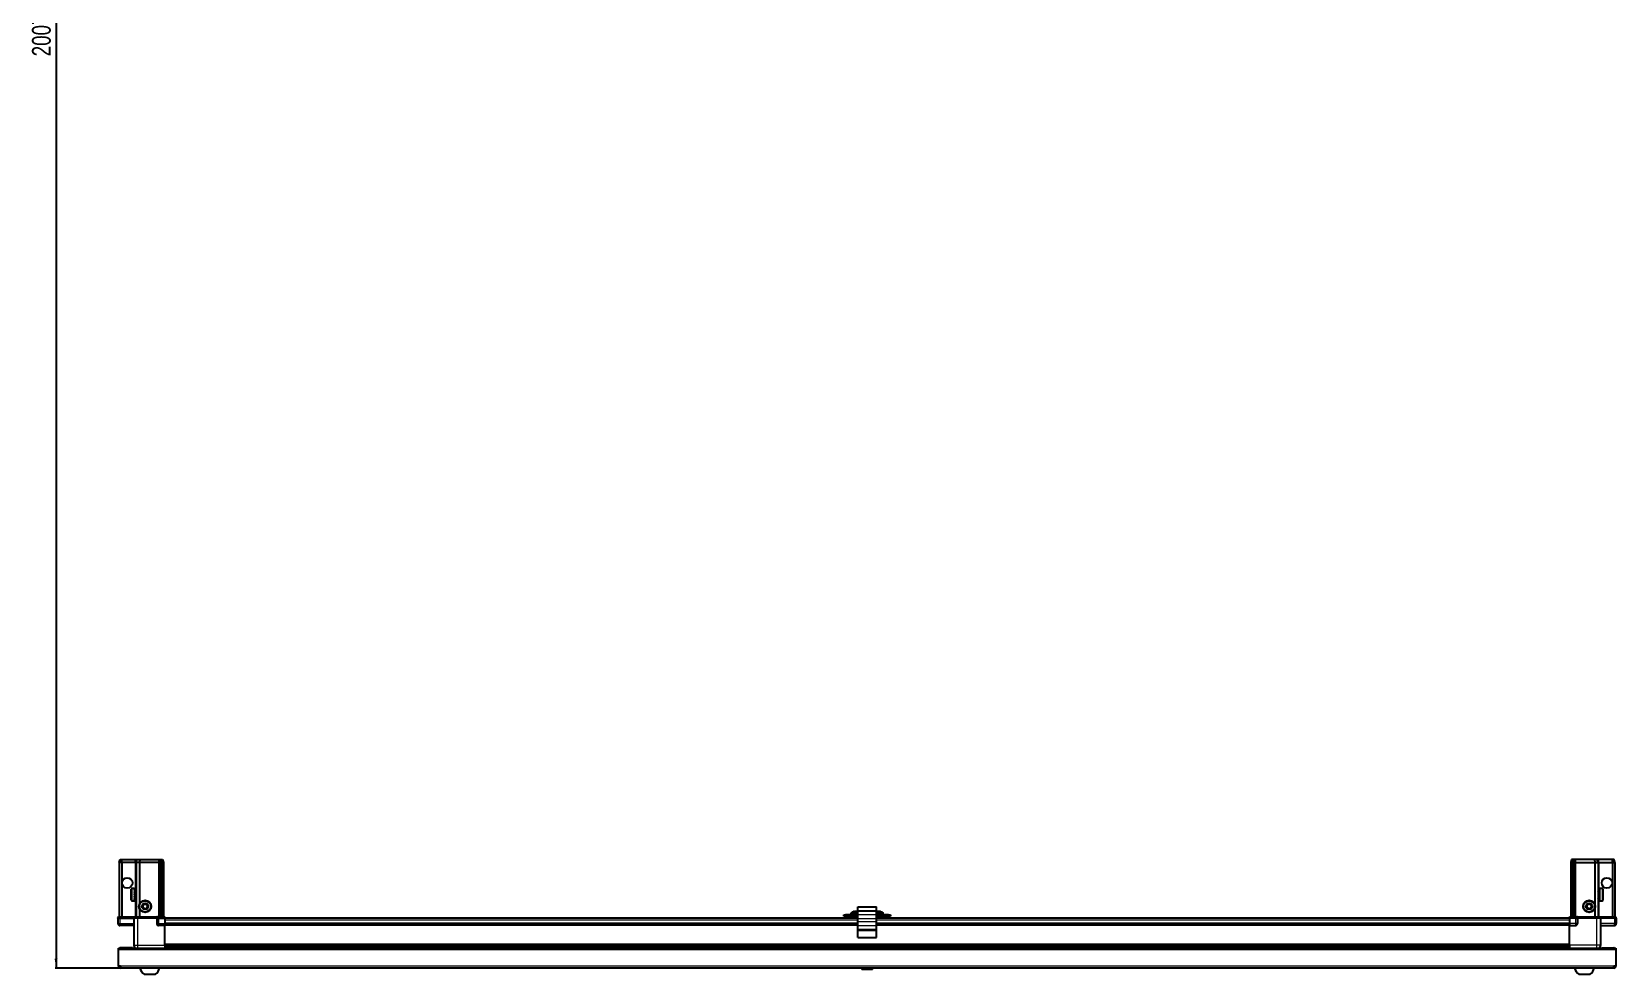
# Model space of a CAD drawing. Header units: millimetres. Extents: x 1132 to 7014, y -1294 to 2169.
# Drawn here: x 1220 to 2912, y -1294 to -287 of the extents above; entities that cross this region are included whole.
import ezdxf

# ---------------------------------------------------------------- set-up
doc = ezdxf.new("R2010")
doc.units = ezdxf.units.MM
doc.layers.add('FORMAT', color=7, linetype='Continuous')
doc.styles.add('SLDTEXTSTYLE0', font='TXT', dxfattribs={"width": 0.75})
doc.dimstyles.new('SLDDIMSTYLE0', dxfattribs={"dimtxt": 20, "dimasz": 10, "dimexe": 0, "dimexo": 0.0625, "dimgap": 5, "dimtad": 2, "dimdec": 1, "dimrnd": 1e-09, "dimzin": 12, "dimdsep": 46, "dimtxsty": 'SLDTEXTSTYLE0', "dimsah": 1, "dimcen": 0.09, "dimadec": 0, "dimazin": 3, "dimtfac": 1, "dimtofl": 0, "dimtmove": 0, "dimatfit": 3, "dimfxl": 0, "dimfrac": 2, "dimtolj": 1, "dimtzin": 12, "dimarcsym": 0})

# ---------------------------------------------------------------- blocks, each defined once
blk = doc.blocks.new('_D_10')
at = {"layer": 'FORMAT'}
for p, q in [((2106.7, 719.6), (1245.5, 719.6)), ((1246.5, 719.6), (1246.5, -1287.4)), ((1315.1, -1287.4), (1245.5, -1287.4))]:
    blk.add_line(p, q, dxfattribs=at)
for points in [[(1246.5, 719.6), (1244.9, 709.6), (1248, 709.6)], [(1246.5, -1287.4), (1248, -1277.4), (1244.9, -1277.4)]]:
    blk.add_solid(points, dxfattribs=at)
at = {"layer": 'FORMAT', "insert": (1220.7, -313.5), "char_height": 20, "attachment_point": 1, "rotation": 90, "style": 'SLDTEXTSTYLE0'}
blk.add_mtext('2007', dxfattribs=at)

msp = doc.modelspace()

# ---------------------------------------------------------------- linework, layer by layer
at = {"color": 7, "linetype": 'Continuous', "lineweight": 25}
for p, q in [((1313.99, -1174.4), (1314.79, -1171.4)), ((1313.99, -1174.4), (1313.99, -1232.7)), ((1316.49, -1174.4), (1313.99, -1174.4)), ((1314.79, -1171.4), (1316.64, -1171.4)), ((1316.49, -1174.4), (1316.64, -1171.4)), ((1316.49, -1174.4), (1316.49, -1232.7)), ((1330.99, -1174.4), (1316.49, -1174.4)), ((1316.64, -1171.4), (1330.99, -1171.4)), ((1330.99, -1171.4), (1332.79, -1171.4)), ((1331.99, -1174.4), (1330.99, -1174.4)), ((1331.99, -1174.4), (1332.79, -1171.4)), ((1335.49, -1174.4), (1331.99, -1174.4)), ((1331.99, -1174.4), (1331.99, -1232.7)), ((1332.79, -1171.4), (1335.82, -1171.4)), ((1335.82, -1171.4), (1335.49, -1174.4)), ((1335.49, -1174.4), (1335.49, -1218.9)), ((1355.99, -1174.4), (1335.49, -1174.4)), ((1335.82, -1171.4), (1355.99, -1171.4)), ((1355.99, -1171.4), (1357.79, -1171.4)), ((1356.99, -1174.4), (1355.99, -1174.4)), ((1357.79, -1171.4), (1356.99, -1174.4)), ((1356.99, -1174.4), (1356.99, -1232.7)), ((1357.99, -1174.4), (1356.99, -1174.4)), ((1357.79, -1171.4), (1358.53, -1171.4)), ((1358.53, -1171.4), (1357.99, -1174.4)), ((1357.99, -1174.4), (1357.99, -1232.7)), ((1359.49, -1174.4), (1357.99, -1174.4)), ((1358.53, -1171.4), (1359.03, -1171.4)), ((1359.03, -1171.4), (1360.18, -1171.4)), ((1359.03, -1171.4), (1359.49, -1174.4)), ((1359.49, -1174.4), (1359.49, -1232.7)), ((1360.99, -1174.4), (1359.49, -1174.4)), ((1360.18, -1171.4), (1360.99, -1174.4)), ((1360.99, -1174.4), (1360.99, -1232.7)), ((2864.79, -1171.4), (2863.99, -1174.4)), ((2863.99, -1174.4), (2865.49, -1174.4)), ((2863.99, -1174.4), (2863.99, -1232.7)), ((2865.94, -1171.4), (2864.79, -1171.4)), ((2865.94, -1171.4), (2865.49, -1174.4)), ((2865.49, -1174.4), (2866.99, -1174.4)), ((2865.49, -1174.4), (2865.49, -1232.7)), ((2866.44, -1171.4), (2865.94, -1171.4)), ((2866.44, -1171.4), (2866.99, -1174.4)), ((2867.18, -1171.4), (2866.44, -1171.4)), ((2866.99, -1174.4), (2866.99, -1232.7)), ((2866.99, -1174.4), (2867.99, -1174.4)), ((2867.18, -1171.4), (2867.99, -1174.4)), ((2868.99, -1171.4), (2867.18, -1171.4)), ((2867.99, -1174.4), (2867.99, -1232.7)), ((2867.99, -1174.4), (2868.99, -1174.4)), ((2889.16, -1171.4), (2868.99, -1171.4)), ((2868.99, -1174.4), (2889.49, -1174.4)), ((2889.16, -1171.4), (2889.49, -1174.4)), ((2892.18, -1171.4), (2889.16, -1171.4)), ((2889.49, -1174.4), (2889.49, -1218.9)), ((2889.49, -1174.4), (2892.99, -1174.4)), ((2892.99, -1174.4), (2892.18, -1171.4)), ((2893.99, -1171.4), (2892.18, -1171.4)), ((2892.99, -1174.4), (2892.99, -1232.7)), ((2892.99, -1174.4), (2893.99, -1174.4)), ((2908.33, -1171.4), (2893.99, -1171.4)), ((2893.99, -1174.4), (2908.49, -1174.4)), ((2908.49, -1174.4), (2908.33, -1171.4)), ((2910.18, -1171.4), (2908.33, -1171.4)), ((2908.49, -1174.4), (2908.49, -1232.7)), ((2908.49, -1174.4), (2910.99, -1174.4)), ((2910.99, -1174.4), (2910.18, -1171.4)), ((2910.99, -1174.4), (2910.99, -1232.7)), ((1326.79, -1214.6), (1326.79, -1203.2)), ((1329.99, -1202.4), (1327.59, -1202.4)), ((1327.59, -1215.4), (1329.99, -1215.4)), ((1329.99, -1202.4), (1329.99, -1202.41)), ((1329.99, -1202.41), (1330.49, -1202.41)), ((1329.99, -1202.6), (1330.49, -1202.6)), ((1329.99, -1202.6), (1329.99, -1202.81)), ((1329.99, -1202.81), (1330.49, -1202.81)), ((1329.99, -1203.39), (1330.49, -1203.39)), ((1329.99, -1203.39), (1329.99, -1203.82)), ((1329.99, -1203.82), (1330.49, -1203.82)), ((1329.99, -1204.72), (1330.49, -1204.72)), ((1329.99, -1204.72), (1329.99, -1205.32)), ((1329.99, -1205.32), (1330.49, -1205.32)), ((1329.99, -1206.47), (1330.49, -1206.47)), ((1329.99, -1206.47), (1329.99, -1207.17)), ((1329.99, -1207.17), (1330.49, -1207.17)), ((1329.99, -1208.45), (1330.49, -1208.45)), ((1329.99, -1208.45), (1329.99, -1209.19)), ((1329.99, -1208.6), (1330.49, -1208.6)), ((1329.99, -1209.1), (1330.49, -1209.1)), ((1329.99, -1209.19), (1330.49, -1209.19)), ((1329.99, -1210.47), (1330.49, -1210.47)), ((1329.99, -1210.47), (1329.99, -1211.18)), ((1329.99, -1211.18), (1330.49, -1211.18)), ((1329.99, -1212.35), (1330.49, -1212.35)), ((1329.99, -1212.35), (1329.99, -1212.95)), ((1329.99, -1212.95), (1330.49, -1212.95)), ((1329.99, -1213.88), (1330.49, -1213.88)), ((1329.99, -1213.88), (1329.99, -1214.32)), ((1329.99, -1214.32), (1330.49, -1214.32)), ((1329.99, -1214.93), (1330.49, -1214.93)), ((1329.99, -1214.93), (1329.99, -1215.17)), ((1329.99, -1215.17), (1330.49, -1215.17)), ((1329.99, -1215.39), (1330.49, -1215.39)), ((1329.99, -1215.39), (1329.99, -1215.4)), ((1329.99, -1215.4), (1330.49, -1215.4)), ((1330.49, -1202.6), (1330.49, -1202.41)), ((1330.49, -1202.81), (1330.49, -1202.6)), ((1330.49, -1203.39), (1330.49, -1202.81)), ((1330.49, -1203.82), (1330.49, -1203.39)), ((1330.49, -1204.72), (1330.49, -1203.82)), ((1330.59, -1204.5), (1330.49, -1204.5)), ((1330.49, -1205.32), (1330.49, -1204.72)), ((1330.49, -1206.47), (1330.49, -1205.32)), ((1330.49, -1207.17), (1330.49, -1206.47)), ((1330.49, -1208.45), (1330.49, -1207.17)), ((1330.49, -1208.6), (1330.49, -1208.45)), ((1330.49, -1209.19), (1330.49, -1209.1)), ((1330.49, -1210.47), (1330.49, -1209.19)), ((1330.49, -1211.18), (1330.49, -1210.47)), ((1330.49, -1212.35), (1330.49, -1211.18)), ((1330.49, -1212.95), (1330.49, -1212.35)), ((1330.49, -1213.88), (1330.49, -1212.95)), ((1330.49, -1213.3), (1330.59, -1213.3)), ((1330.49, -1214.32), (1330.49, -1213.88)), ((1330.49, -1214.93), (1330.49, -1214.32)), ((1330.49, -1215.17), (1330.49, -1214.93)), ((1330.49, -1215.39), (1330.49, -1215.17)), ((1330.49, -1215.4), (1330.49, -1215.39)), ((1330.59, -1213.3), (1330.59, -1204.5)), ((1331.47, -1205.59), (1330.99, -1204.9)), ((1330.99, -1212.9), (1330.99, -1204.9)), ((1330.99, -1212.9), (1331.47, -1212.21)), ((1331.96, -1204.9), (1331.47, -1205.59)), ((1331.47, -1212.21), (1331.47, -1205.59)), ((1331.47, -1212.21), (1331.96, -1212.9)), ((1331.99, -1204.9), (1331.96, -1204.9)), ((1331.96, -1212.9), (1331.96, -1204.9)), ((1331.96, -1212.9), (1331.99, -1212.9)), ((2893.02, -1204.9), (2892.99, -1204.9)), ((2892.99, -1212.9), (2893.02, -1212.9)), ((2893.5, -1205.59), (2893.02, -1204.9)), ((2893.02, -1204.9), (2893.02, -1212.9)), ((2893.02, -1212.9), (2893.5, -1212.21)), ((2893.99, -1204.9), (2893.5, -1205.59)), ((2893.5, -1205.59), (2893.5, -1212.21)), ((2893.5, -1212.21), (2893.99, -1212.9)), ((2893.99, -1204.9), (2893.99, -1212.9)), ((2894.49, -1204.5), (2894.39, -1204.5)), ((2894.39, -1204.5), (2894.39, -1213.3)), ((2894.39, -1213.3), (2894.49, -1213.3)), ((2897.39, -1202.4), (2894.49, -1202.4)), ((2894.99, -1202.4), (2894.49, -1202.4)), ((2894.49, -1202.4), (2894.49, -1202.45)), ((2894.49, -1202.45), (2894.49, -1202.74)), ((2894.99, -1202.45), (2894.49, -1202.45)), ((2894.99, -1202.74), (2894.49, -1202.74)), ((2894.49, -1202.74), (2894.49, -1203.01)), ((2894.99, -1203.01), (2894.49, -1203.01)), ((2894.49, -1203.01), (2894.49, -1203.67)), ((2894.99, -1203.67), (2894.49, -1203.67)), ((2894.49, -1203.67), (2894.49, -1204.14)), ((2894.49, -1204.14), (2894.49, -1205.12)), ((2894.99, -1204.14), (2894.49, -1204.14)), ((2894.99, -1205.12), (2894.49, -1205.12)), ((2894.49, -1205.12), (2894.49, -1205.75)), ((2894.49, -1205.75), (2894.49, -1206.94)), ((2894.99, -1205.75), (2894.49, -1205.75)), ((2894.99, -1206.94), (2894.49, -1206.94)), ((2894.49, -1206.94), (2894.49, -1207.57)), ((2894.99, -1207.57), (2894.49, -1207.57)), ((2894.49, -1207.66), (2894.49, -1208.95)), ((2894.99, -1207.66), (2894.49, -1207.66)), ((2894.99, -1208.95), (2894.49, -1208.95)), ((2894.99, -1209.43), (2894.49, -1209.43)), ((2894.49, -1209.43), (2894.49, -1209.69)), ((2894.49, -1209.69), (2894.49, -1210.96)), ((2894.99, -1209.69), (2894.49, -1209.69)), ((2894.99, -1210.96), (2894.49, -1210.96)), ((2894.49, -1210.96), (2894.49, -1211.64)), ((2894.49, -1211.64), (2894.49, -1212.76)), ((2894.99, -1211.64), (2894.49, -1211.64)), ((2894.99, -1212.76), (2894.49, -1212.76)), ((2894.49, -1212.76), (2894.49, -1213.33)), ((2894.49, -1213.33), (2894.49, -1214.19)), ((2894.99, -1213.33), (2894.49, -1213.33)), ((2894.99, -1214.19), (2894.49, -1214.19)), ((2894.49, -1214.19), (2894.49, -1214.58)), ((2894.49, -1214.58), (2894.49, -1215.1)), ((2894.99, -1214.58), (2894.49, -1214.58)), ((2894.99, -1215.1), (2894.49, -1215.1)), ((2894.49, -1215.1), (2894.49, -1215.28)), ((2894.49, -1215.28), (2894.49, -1215.4)), ((2894.99, -1215.28), (2894.49, -1215.28)), ((2894.49, -1215.4), (2897.39, -1215.4)), ((2894.99, -1202.45), (2894.99, -1202.4)), ((2894.99, -1203.01), (2894.99, -1202.74)), ((2894.99, -1204.14), (2894.99, -1203.67)), ((2894.99, -1205.75), (2894.99, -1205.12)), ((2894.99, -1207.66), (2894.99, -1206.94)), ((2894.99, -1209.69), (2894.99, -1208.95)), ((2894.99, -1211.64), (2894.99, -1210.96)), ((2894.99, -1213.33), (2894.99, -1212.76)), ((2894.99, -1214.58), (2894.99, -1214.19)), ((2894.99, -1215.28), (2894.99, -1215.1)), ((2898.19, -1203.2), (2898.19, -1214.6)), ((1312.99, -1232.7), (1312.49, -1233.57)), ((1312.49, -1233.9), (1312.49, -1233.57)), ((1312.49, -1233.9), (1314.49, -1233.9)), ((1312.49, -1233.9), (1312.49, -1239.9)), ((1314.49, -1232.7), (1312.99, -1232.7)), ((1314.49, -1232.7), (1329.29, -1232.7)), ((1329.29, -1233.9), (1314.49, -1233.9)), ((1314.49, -1233.9), (1329.29, -1233.9)), ((1329.29, -1232.7), (1329.49, -1232.7)), ((1329.49, -1233.9), (1329.29, -1233.9)), ((1329.49, -1233.9), (1329.49, -1232.7)), ((1329.49, -1232.7), (1333.49, -1232.7)), ((1333.49, -1233.9), (1329.49, -1233.9)), ((1329.49, -1233.9), (1329.49, -1262.9)), ((1333.49, -1232.7), (1353.79, -1232.7)), ((1353.79, -1233.9), (1333.49, -1233.9)), ((1335.49, -1223.9), (1335.49, -1232.7)), ((1353.79, -1232.7), (1353.99, -1232.7)), ((1353.99, -1233.9), (1353.79, -1233.9)), ((1353.99, -1233.9), (1353.99, -1232.7)), ((1354.67, -1232.7), (1353.99, -1232.7)), ((1353.99, -1233.9), (1355.99, -1233.9)), ((1353.99, -1233.9), (1353.99, -1239.9)), ((1354.67, -1232.7), (1362.49, -1232.7)), ((1362.49, -1233.57), (1355.99, -1233.57)), ((1362.49, -1233.9), (1355.99, -1233.9)), ((1355.99, -1233.9), (1362.49, -1233.9)), ((1362.49, -1232.7), (1362.49, -1233.57)), ((1362.49, -1233.57), (1362.49, -1233.57)), ((1362.49, -1233.9), (1362.49, -1233.57)), ((1362.49, -1233.9), (1362.49, -1233.9)), ((1362.49, -1233.9), (1362.49, -1239.9)), ((2102.49, -1234.05), (1362.49, -1234.05)), ((2087.49, -1232.05), (2087.49, -1230.55)), ((2087.49, -1230.55), (2089.49, -1230.55)), ((2089.49, -1232.05), (2087.49, -1232.05)), ((2089.49, -1230.55), (2089.49, -1232.05)), ((2100.74, -1230.55), (2089.49, -1230.55)), ((2100.74, -1232.05), (2089.49, -1232.05)), ((2095.24, -1228.65), (2095.24, -1230.55)), ((2097.49, -1232.05), (2097.49, -1234.05)), ((2100.74, -1232.05), (2100.74, -1230.55)), ((2100.74, -1230.55), (2102.49, -1230.55)), ((2102.49, -1232.05), (2100.74, -1232.05)), ((2101.16, -1227.07), (2101.16, -1227.07)), ((2102.49, -1222.05), (2122.49, -1222.05)), ((2102.49, -1226.05), (2102.49, -1222.05)), ((2102.49, -1226.05), (2122.49, -1226.05)), ((2102.49, -1230.03), (2102.49, -1226.05)), ((2102.49, -1234.36), (2102.49, -1230.03)), ((2102.49, -1237.59), (2102.49, -1234.36)), ((2122.49, -1226.05), (2122.49, -1222.05)), ((2122.49, -1230.03), (2122.49, -1226.05)), ((2122.49, -1234.36), (2122.49, -1230.03)), ((2122.49, -1230.55), (2124.24, -1230.55)), ((2124.24, -1232.05), (2122.49, -1232.05)), ((2862.49, -1234.05), (2122.49, -1234.05)), ((2122.49, -1237.59), (2122.49, -1234.36)), ((2124.24, -1230.55), (2124.24, -1232.05)), ((2135.49, -1230.55), (2124.24, -1230.55)), ((2135.49, -1232.05), (2124.24, -1232.05)), ((2126.16, -1227.07), (2126.16, -1227.07)), ((2127.49, -1234.05), (2127.49, -1232.05)), ((2129.74, -1230.55), (2129.74, -1228.65)), ((2135.49, -1232.05), (2135.49, -1230.55)), ((2135.49, -1230.55), (2137.49, -1230.55)), ((2137.49, -1232.05), (2135.49, -1232.05)), ((2137.49, -1230.55), (2137.49, -1232.05)), ((2862.49, -1232.7), (2870.31, -1232.7)), ((2862.49, -1233.57), (2862.49, -1232.7)), ((2868.99, -1233.57), (2862.49, -1233.57)), ((2862.49, -1233.9), (2862.49, -1233.57)), ((2868.99, -1233.9), (2862.49, -1233.9)), ((2862.49, -1233.9), (2862.49, -1239.9)), ((2868.99, -1233.9), (2870.99, -1233.9)), ((2870.99, -1233.9), (2868.99, -1233.9)), ((2870.99, -1232.7), (2870.31, -1232.7)), ((2870.99, -1233.9), (2870.99, -1232.7)), ((2870.99, -1232.7), (2871.19, -1232.7)), ((2871.19, -1233.9), (2870.99, -1233.9)), ((2870.99, -1233.9), (2870.99, -1239.9)), ((2871.19, -1232.7), (2891.49, -1232.7)), ((2891.49, -1233.9), (2871.19, -1233.9)), ((2889.49, -1223.9), (2889.49, -1232.7)), ((2891.49, -1232.7), (2895.49, -1232.7)), ((2895.49, -1233.9), (2891.49, -1233.9)), ((2895.49, -1233.9), (2895.49, -1232.7)), ((2895.49, -1232.7), (2895.69, -1232.7)), ((2895.69, -1233.9), (2895.49, -1233.9)), ((2895.49, -1233.9), (2895.49, -1262.9)), ((2895.69, -1232.7), (2910.49, -1232.7)), ((2910.49, -1233.9), (2895.69, -1233.9)), ((2911.99, -1232.7), (2910.49, -1232.7)), ((2910.49, -1233.9), (2912.49, -1233.9)), ((2912.49, -1233.57), (2911.99, -1232.7)), ((2912.49, -1233.57), (2911.99, -1232.7)), ((2912.49, -1233.9), (2912.49, -1233.57)), ((2912.49, -1233.9), (2912.49, -1233.57)), ((2912.49, -1233.9), (2912.49, -1233.9)), ((2912.49, -1233.9), (2912.49, -1239.9)), ((1329.49, -1241.9), (1314.49, -1241.9)), ((1362.49, -1241.9), (1355.99, -1241.9)), ((1362.49, -1239.9), (1362.49, -1241.9)), ((2102.49, -1241.25), (1362.49, -1241.25)), ((1362.49, -1262.9), (1362.49, -1241.9)), ((2102.49, -1241.91), (2102.49, -1237.59)), ((2102.49, -1245.68), (2102.49, -1241.91)), ((2102.49, -1247.13), (2102.49, -1245.68)), ((2102.49, -1254.85), (2102.49, -1247.13)), ((2122.49, -1241.91), (2122.49, -1237.59)), ((2862.49, -1241.25), (2122.49, -1241.25)), ((2122.49, -1245.68), (2122.49, -1241.91)), ((2122.49, -1247.13), (2122.49, -1245.68)), ((2122.49, -1254.85), (2122.49, -1247.13)), ((2862.49, -1239.9), (2862.49, -1241.9)), ((2862.49, -1241.9), (2868.99, -1241.9)), ((2862.49, -1262.9), (2862.49, -1241.9)), ((2895.49, -1241.9), (2910.49, -1241.9)), ((1312.99, -1265.9), (2911.99, -1265.9)), ((1312.99, -1268), (1312.99, -1265.9)), ((1312.99, -1285.3), (1312.99, -1268)), ((1327.99, -1265.8), (1315.09, -1265.8)), ((1327.99, -1265.8), (1327.99, -1265.9)), ((1362.49, -1263.92), (2862.49, -1263.92)), ((1362.49, -1263.96), (2862.49, -1263.96)), ((1386.37, -1265.75), (1362.49, -1265.75)), ((1380.99, -1265.9), (1380.99, -1265.75)), ((1381.03, -1265.9), (1381.03, -1265.75)), ((1381.3, -1265.9), (1381.3, -1265.75)), ((1381.56, -1265.9), (1381.56, -1265.75)), ((1382.21, -1265.9), (1382.21, -1265.75)), ((1382.67, -1265.9), (1382.67, -1265.75)), ((1383.64, -1265.9), (1383.64, -1265.75)), ((1384.26, -1265.9), (1384.26, -1265.75)), ((1385.45, -1265.9), (1385.45, -1265.75)), ((1386.11, -1265.9), (1386.11, -1265.75)), ((1386.16, -1265.9), (1386.16, -1265.75)), ((1387.45, -1265.75), (1386.37, -1265.75)), ((1388.19, -1265.75), (1387.45, -1265.75)), ((1387.45, -1265.9), (1387.45, -1265.75)), ((1387.45, -1265.75), (1387.45, -1265.75)), ((1387.47, -1265.9), (1387.47, -1265.75)), ((1387.96, -1265.9), (1387.96, -1265.75)), ((1388.19, -1265.9), (1388.19, -1265.75)), ((1388.61, -1265.75), (1388.19, -1265.75)), ((1388.19, -1265.75), (1388.19, -1265.75)), ((2836.37, -1265.75), (1388.61, -1265.75)), ((1389.46, -1265.9), (1389.46, -1265.75)), ((1390.15, -1265.9), (1390.15, -1265.75)), ((1391.28, -1265.9), (1391.28, -1265.75)), ((1391.86, -1265.9), (1391.86, -1265.75)), ((1392.73, -1265.9), (1392.73, -1265.75)), ((1393.13, -1265.9), (1393.13, -1265.75)), ((1393.66, -1265.9), (1393.66, -1265.75)), ((1393.85, -1265.9), (1393.85, -1265.75)), ((1393.99, -1265.9), (1393.99, -1265.75)), ((2102.49, -1254.85), (2122.49, -1254.85)), ((2830.99, -1265.9), (2830.99, -1265.75)), ((2831.16, -1265.9), (2831.16, -1265.75)), ((2831.37, -1265.9), (2831.37, -1265.75)), ((2831.93, -1265.9), (2831.93, -1265.75)), ((2832.35, -1265.9), (2832.35, -1265.75)), ((2833.25, -1265.9), (2833.25, -1265.75)), ((2833.83, -1265.9), (2833.83, -1265.75)), ((2834.98, -1265.9), (2834.98, -1265.75)), ((2835.67, -1265.9), (2835.67, -1265.75)), ((2836.95, -1265.75), (2836.37, -1265.75)), ((2836.95, -1265.9), (2836.95, -1265.75)), ((2836.96, -1265.75), (2836.95, -1265.75)), ((2837.69, -1265.75), (2836.96, -1265.75)), ((2837.13, -1265.9), (2837.13, -1265.75)), ((2837.63, -1265.9), (2837.63, -1265.75)), ((2837.69, -1265.9), (2837.69, -1265.75)), ((2838.61, -1265.75), (2837.69, -1265.75)), ((2837.69, -1265.75), (2837.69, -1265.75)), ((2862.49, -1265.75), (2838.61, -1265.75)), ((2838.98, -1265.9), (2838.98, -1265.75)), ((2839.69, -1265.9), (2839.69, -1265.75)), ((2840.86, -1265.9), (2840.86, -1265.75)), ((2841.47, -1265.9), (2841.47, -1265.75)), ((2842.41, -1265.9), (2842.41, -1265.75)), ((2842.86, -1265.9), (2842.86, -1265.75)), ((2843.48, -1265.9), (2843.48, -1265.75)), ((2843.73, -1265.9), (2843.73, -1265.75)), ((2843.97, -1265.9), (2843.97, -1265.75)), ((2843.99, -1265.9), (2843.99, -1265.75)), ((2896.99, -1265.8), (2896.99, -1265.9)), ((2896.99, -1265.8), (2909.89, -1265.8)), ((2911.99, -1265.9), (2911.99, -1268)), ((2911.99, -1268), (2911.99, -1285.3)), ((1315.09, -1285.3), (1312.99, -1285.3)), ((1315.09, -1285.3), (1315.09, -1287.4)), ((2911.99, -1285.3), (2909.89, -1285.3)), ((2909.89, -1287.4), (2909.89, -1285.3)), ((2909.89, -1287.4), (1315.09, -1287.4)), ((1340.49, -1294), (1352.49, -1294)), ((2107.69, -1287.4), (2106.7, -1288.39)), ((2106.7, -1288.39), (2106.7, -1288.9)), ((2118.27, -1288.39), (2106.7, -1288.39)), ((2118.27, -1288.9), (2106.7, -1288.9)), ((2118.27, -1288.39), (2117.29, -1287.4)), ((2118.27, -1288.9), (2118.27, -1288.39)), ((2872.49, -1294), (2884.49, -1294))]:
    msp.add_line(p, q, dxfattribs=at)
at = {"color": 8, "linetype": 'Continuous', "lineweight": 18}
for p, q in [((1330.99, -1174.4), (1330.99, -1171.4)), ((1330.99, -1174.4), (1330.99, -1204.9)), ((1355.99, -1171.4), (1355.99, -1174.4)), ((1355.99, -1174.4), (1355.99, -1232.7)), ((2868.99, -1171.4), (2868.99, -1174.4)), ((2868.99, -1174.4), (2868.99, -1232.7)), ((2893.99, -1174.4), (2893.99, -1171.4)), ((2893.99, -1174.4), (2893.99, -1204.9)), ((1327.59, -1215.4), (1327.59, -1202.4)), ((1330.99, -1212.9), (1330.99, -1232.7)), ((2893.99, -1212.9), (2893.99, -1232.7)), ((2897.39, -1202.4), (2897.39, -1215.4)), ((1314.49, -1233.9), (1314.49, -1232.7)), ((1314.49, -1233.9), (1314.49, -1239.9)), ((1329.29, -1233.9), (1329.29, -1232.7)), ((1333.49, -1233.9), (1333.49, -1232.7)), ((1333.49, -1233.9), (1333.49, -1262.9)), ((1353.79, -1233.9), (1353.79, -1232.7)), ((1355.99, -1233.9), (1355.99, -1233.57)), ((1355.99, -1233.9), (1355.99, -1239.9)), ((1362.49, -1233.9), (1362.49, -1233.57)), ((2095.24, -1228.65), (2099.99, -1228.65)), ((2095.43, -1228.28), (2099.99, -1228.28)), ((2099.99, -1228.28), (2102.49, -1228.28)), ((2099.99, -1228.65), (2102.49, -1228.65)), ((2102.49, -1230.03), (2122.49, -1230.03)), ((2102.49, -1234.36), (2122.49, -1234.36)), ((2122.49, -1228.28), (2124.99, -1228.28)), ((2122.49, -1228.65), (2124.99, -1228.65)), ((2124.99, -1228.28), (2129.54, -1228.28)), ((2124.99, -1228.65), (2129.74, -1228.65)), ((2868.99, -1233.9), (2868.99, -1233.57)), ((2868.99, -1233.9), (2868.99, -1239.9)), ((2871.19, -1232.7), (2871.19, -1233.9)), ((2891.49, -1233.9), (2891.49, -1232.7)), ((2891.49, -1233.9), (2891.49, -1262.9)), ((2895.69, -1232.7), (2895.69, -1233.9)), ((2910.49, -1233.9), (2910.49, -1232.7)), ((2910.49, -1233.9), (2910.49, -1239.9)), ((1312.49, -1239.9), (1314.49, -1239.9)), ((1314.49, -1239.9), (1329.49, -1239.9)), ((1314.49, -1241.9), (1314.49, -1239.9)), ((1353.99, -1239.9), (1355.99, -1239.9)), ((1355.99, -1239.9), (1362.49, -1239.9)), ((1355.99, -1239.9), (1355.99, -1241.9)), ((2102.49, -1236.05), (1362.49, -1236.05)), ((2102.49, -1239.25), (1362.49, -1239.25)), ((2102.49, -1241.9), (1362.49, -1241.9)), ((2102.49, -1237.59), (2122.49, -1237.59)), ((2102.49, -1241.91), (2122.49, -1241.91)), ((2102.49, -1245.68), (2122.49, -1245.68)), ((2102.49, -1247.13), (2122.49, -1247.13)), ((2862.49, -1236.05), (2122.49, -1236.05)), ((2862.49, -1239.25), (2122.49, -1239.25)), ((2862.49, -1241.9), (2122.49, -1241.9)), ((2868.99, -1239.9), (2862.49, -1239.9)), ((2868.99, -1239.9), (2868.99, -1241.9)), ((2870.99, -1239.9), (2868.99, -1239.9)), ((2910.49, -1239.9), (2895.49, -1239.9)), ((2912.49, -1239.9), (2910.49, -1239.9)), ((2910.49, -1241.9), (2910.49, -1239.9)), ((2911.99, -1268), (1312.99, -1268)), ((1315.09, -1265.9), (1315.09, -1265.8)), ((1333.49, -1262.9), (1362.49, -1262.9)), ((1362.49, -1261.3), (2862.49, -1261.3)), ((2862.49, -1262.72), (1362.49, -1262.72)), ((1362.49, -1265.17), (2862.49, -1265.17)), ((2891.49, -1262.9), (2862.49, -1262.9)), ((2909.89, -1265.9), (2909.89, -1265.8)), ((2909.89, -1285.3), (1315.09, -1285.3))]:
    msp.add_line(p, q, dxfattribs=at)
at = {"color": 7, "linetype": 'Continuous', "lineweight": 25, "flags": 128}
for points in [[(2102.49, -1227.25), (2102.48, -1227.25), (2102.17, -1227.15)], [(2122.84, -1227.15), (2122.52, -1227.24), (2122.49, -1227.25)], [(1315.09, -1265.8), (1314.68, -1265.84), (1314.45, -1265.9)], [(2910.53, -1265.9), (2910.3, -1265.84), (2909.89, -1265.8)]]:
    msp.add_lwpolyline(points, dxfattribs=at)
at = {"color": 7, "linetype": 'Continuous', "lineweight": 25}
for centre, radius in [((1322.49, -1196.4), 5.5), ((2902.49, -1196.4), 5.5), ((1341.49, -1221.4), 6.5), ((1341.49, -1221.4), 3.46), ((2883.49, -1221.4), 6.5), ((2883.49, -1221.4), 3.46)]:
    msp.add_circle(centre, radius, dxfattribs=at)
at = {"color": 8, "linetype": 'Continuous', "lineweight": 18}
for centre in [(1341.49, -1221.4), (2883.49, -1221.4)]:
    msp.add_circle(centre, 5.7, dxfattribs=at)
at = {"color": 7, "linetype": 'Continuous', "lineweight": 25}
for centre, radius, start, end in [((1327.59, -1203.2), 0.8, 90, 180), ((1327.59, -1214.6), 0.8, 180, 270), ((1330.99, -1204.5), 0.4, 180, 270), ((1330.99, -1213.3), 0.4, 90, 180), ((2893.99, -1204.5), 0.4, 270, 360), ((2893.99, -1213.3), 0.4, 0, 90), ((2897.39, -1203.2), 0.8, 360, 90), ((2897.39, -1214.6), 0.8, 270, 0), ((1341.49, -1221.4), 2.5, 147.37605, 207.37605), ((1341.49, -1221.4), 2.5, 207.37605, 267.37605), ((1341.49, -1221.4), 2.5, 87.37605, 147.37605), ((1341.49, -1221.4), 2.5, 267.37605, 327.37605), ((1341.49, -1221.4), 2.5, 27.37605, 87.37605), ((1341.49, -1221.4), 2.5, 327.37605, 27.37605), ((2095.69, -1228.65), 0.45, 124.71791, 180), ((2099.99, -1234.85), 8, 105.59831, 124.71791), ((2124.99, -1234.85), 8, 55.28209, 74.20809), ((2129.29, -1228.65), 0.45, 0, 55.28209), ((2883.49, -1221.4), 2.5, 134.67671, 194.67671), ((2883.49, -1221.4), 2.5, 194.67671, 254.67671), ((2883.49, -1221.4), 2.5, 74.67671, 134.67671), ((2883.49, -1221.4), 2.5, 254.67671, 314.67671), ((2883.49, -1221.4), 2.5, 14.67671, 74.67671), ((2883.49, -1221.4), 2.5, 314.67671, 14.67671), ((1314.49, -1239.9), 2, 180, 270), ((1355.99, -1239.9), 2, 180, 270), ((2868.99, -1239.9), 2, 270, 0), ((2910.49, -1239.9), 2, 270, 0), ((1315.09, -1285.3), 2.1, 180, 270), ((1315.09, -1285.3), 0.6, 180, 270), ((2909.89, -1285.3), 0.6, 270, 0), ((2909.89, -1285.3), 2.1, 270, 0), ((1347.51, -1284.38), 11.91, 194.70035, 233.8734), ((1345.46, -1284.38), 11.91, 306.1266, 345.29965), ((2879.51, -1284.38), 11.91, 194.70035, 233.8734), ((2877.46, -1284.38), 11.91, 306.1266, 345.29965)]:
    msp.add_arc(centre, radius, start, end, dxfattribs=at)
for centre, start_param, end_param in [((1355.99, -1230.1), 2.4188584, 3.1415927), ((2868.99, -1230.1), 3.1415927, 3.8643269)]:
    msp.add_ellipse(centre, major_axis=(0, 3.46), ratio=0.5773503, start_param=start_param, end_param=end_param, dxfattribs=at)
for points, knots in [([(1338.6, -1221.27), (1338.88, -1220.84), (1339.4, -1220.02), (1339.92, -1219.21), (1340.16, -1218.84)], [0, 0, 0, 0, 0.53468586, 1, 1, 1, 1]), ([(1339.93, -1223.83), (1339.87, -1223.72), (1339.6, -1223.19), (1339.14, -1222.31), (1338.76, -1221.58), (1338.6, -1221.27)], [0, 0, 0, 0, 0.1331247, 0.6370994, 1, 1, 1, 1]), ([(1342.82, -1223.97), (1342.3, -1223.94), (1341.34, -1223.9), (1340.38, -1223.85), (1339.93, -1223.83)], [0, 0, 0, 0, 0.5346859, 1, 1, 1, 1]), ([(1340.16, -1218.84), (1340.68, -1218.86), (1341.64, -1218.91), (1342.6, -1218.95), (1343.04, -1218.97)], [0, 0, 0, 0, 0.5346859, 1, 1, 1, 1]), ([(1344.37, -1221.53), (1344.09, -1221.97), (1343.57, -1222.78), (1343.06, -1223.59), (1342.82, -1223.97)], [0, 0, 0, 0, 0.5346859, 1, 1, 1, 1]), ([(1343.04, -1218.97), (1343.2, -1219.28), (1343.58, -1220.01), (1344.04, -1220.89), (1344.31, -1221.42), (1344.37, -1221.53)], [0, 0, 0, 0, 0.3629006, 0.8668753, 1, 1, 1, 1]), ([(2102.24, -1227.17), (2102.24, -1227.17), (2102.24, -1227.17), (2102.21, -1227.17), (2102.09, -1227.13), (2101.83, -1227.07), (2101.52, -1227.01), (2101.29, -1226.99), (2101.15, -1227.01), (2101.16, -1227.07), (2101.17, -1227.14), (2101.16, -1227.16), (2101.14, -1227.17), (2101.12, -1227.17), (2101.11, -1227.18), (2101.08, -1227.17), (2101.03, -1227.16), (2100.82, -1227.11), (2100.56, -1227.04), (2100.2, -1227), (2099.88, -1226.99), (2099.5, -1227.03), (2099.2, -1227.1), (2098.97, -1227.16), (2098.9, -1227.17), (2098.88, -1227.17), (2098.86, -1227.18), (2098.84, -1227.17), (2098.82, -1227.16), (2098.8, -1227.12), (2098.83, -1227.05), (2098.79, -1226.99), (2098.59, -1226.99), (2098.29, -1227.04), (2098, -1227.1), (2097.8, -1227.16), (2097.75, -1227.17), (2097.75, -1227.17)], [0, 0, 0, 0, 0.0028392, 0.0068323, 0.0178959, 0.0673466, 0.1262697, 0.1635381, 0.201111, 0.28293, 0.3109228, 0.3249617, 0.3307219, 0.3335843, 0.3364739, 0.3389857, 0.3437038, 0.3589427, 0.4317291, 0.4788261, 0.5135617, 0.5573693, 0.6405693, 0.6613161, 0.6651121, 0.6689448, 0.6715022, 0.6740537, 0.6785011, 0.6922047, 0.7560162, 0.8203204, 0.8585349, 0.9111231, 0.9690933, 0.9981781, 1, 1, 1, 1]), ([(2127.24, -1227.17), (2127.24, -1227.17), (2127.24, -1227.17), (2127.21, -1227.17), (2127.09, -1227.13), (2126.83, -1227.07), (2126.52, -1227.01), (2126.29, -1226.99), (2126.15, -1227.01), (2126.16, -1227.07), (2126.17, -1227.14), (2126.16, -1227.16), (2126.14, -1227.17), (2126.12, -1227.17), (2126.11, -1227.18), (2126.08, -1227.17), (2126.03, -1227.16), (2125.82, -1227.11), (2125.56, -1227.04), (2125.2, -1227), (2124.88, -1226.99), (2124.5, -1227.03), (2124.2, -1227.1), (2123.97, -1227.16), (2123.9, -1227.17), (2123.88, -1227.17), (2123.86, -1227.18), (2123.84, -1227.17), (2123.82, -1227.16), (2123.8, -1227.12), (2123.83, -1227.05), (2123.79, -1226.99), (2123.59, -1226.99), (2123.29, -1227.04), (2123, -1227.1), (2122.8, -1227.16), (2122.75, -1227.17), (2122.75, -1227.17)], [0, 0, 0, 0, 0.0028392, 0.0068323, 0.0178959, 0.0673466, 0.1262697, 0.1635381, 0.201111, 0.28293, 0.3109228, 0.3249617, 0.3307219, 0.3335843, 0.3364739, 0.3389857, 0.3437038, 0.3589427, 0.4317291, 0.4788261, 0.5135617, 0.5573693, 0.6405693, 0.6613161, 0.6651121, 0.6689448, 0.6715022, 0.6740537, 0.6785011, 0.6922047, 0.7560162, 0.8203204, 0.8585349, 0.9111231, 0.9690933, 0.9981781, 1, 1, 1, 1]), ([(2880.7, -1220.64), (2881.07, -1220.28), (2881.76, -1219.6), (2882.44, -1218.92), (2882.76, -1218.61)], [0, 0, 0, 0, 0.5346859, 1, 1, 1, 1]), ([(2881.44, -1223.43), (2881.35, -1223.1), (2881.14, -1222.3), (2880.89, -1221.34), (2880.74, -1220.76), (2880.7, -1220.64)], [0, 0, 0, 0, 0.3629006, 0.8668753, 1, 1, 1, 1]), ([(2884.22, -1224.19), (2883.72, -1224.06), (2882.79, -1223.8), (2881.87, -1223.55), (2881.44, -1223.43)], [0, 0, 0, 0, 0.5346859, 1, 1, 1, 1]), ([(2882.76, -1218.61), (2883.25, -1218.75), (2884.18, -1219), (2885.11, -1219.25), (2885.54, -1219.37)], [0, 0, 0, 0, 0.53468586, 1, 1, 1, 1]), ([(2886.27, -1222.16), (2885.91, -1222.53), (2885.22, -1223.21), (2884.54, -1223.88), (2884.22, -1224.19)], [0, 0, 0, 0, 0.5346859, 1, 1, 1, 1]), ([(2885.54, -1219.37), (2885.57, -1219.49), (2885.72, -1220.07), (2885.98, -1221.04), (2886.19, -1221.83), (2886.27, -1222.16)], [0, 0, 0, 0, 0.13312467, 0.63709944, 1, 1, 1, 1]), ([(1329.49, -1262.9), (1329.54, -1263.34), (1329.61, -1264.02), (1330.04, -1264.84), (1330.5, -1265.39), (1330.9, -1265.75), (1331.16, -1265.88), (1331.21, -1265.9)], [0, 0, 0, 0, 0.3630185, 0.5584377, 0.7580039, 0.9575702, 1, 1, 1, 1]), ([(1362.49, -1262.9), (1362.49, -1263.3), (1362.49, -1264.09), (1362.49, -1265.11), (1362.49, -1265.74), (1362.49, -1265.89), (1362.49, -1265.9)], [0, 0, 0, 0, 0.3255201, 0.6510403, 0.9765604, 1, 1, 1, 1]), ([(2862.49, -1262.9), (2862.49, -1263.3), (2862.49, -1264.09), (2862.49, -1265.11), (2862.49, -1265.74), (2862.49, -1265.89), (2862.49, -1265.9)], [0, 0, 0, 0, 0.32552014, 0.65104028, 0.97656042, 1, 1, 1, 1]), ([(2895.49, -1262.9), (2895.44, -1263.34), (2895.37, -1264.02), (2894.93, -1264.84), (2894.48, -1265.39), (2894.07, -1265.75), (2893.81, -1265.88), (2893.77, -1265.9)], [0, 0, 0, 0, 0.3630185, 0.5584377, 0.7580039, 0.9575702, 1, 1, 1, 1])]:
    msp.add_open_spline(points, degree=3, knots=knots, dxfattribs=at)
at = {"color": 8, "linetype": 'Continuous', "lineweight": 18}
for points in [[(1329.49, -1262.9), (1329.55, -1262.9), (1329.67, -1262.9), (1330.59, -1262.9), (1331.92, -1262.9), (1332.96, -1262.9), (1333.49, -1262.9)], [(2895.49, -1262.9), (2895.43, -1262.9), (2895.31, -1262.9), (2894.38, -1262.9), (2893.06, -1262.9), (2892.01, -1262.9), (2891.49, -1262.9)]]:
    msp.add_open_spline(points, degree=3, dxfattribs=at)
for points in [[(1333.49, -1262.9), (1333.49, -1263.34), (1333.49, -1264.02), (1333.49, -1264.84), (1333.49, -1265.39), (1333.49, -1265.75), (1333.49, -1265.88), (1333.49, -1265.9)], [(2891.49, -1262.9), (2891.49, -1263.34), (2891.49, -1264.02), (2891.49, -1264.84), (2891.49, -1265.39), (2891.49, -1265.75), (2891.49, -1265.88), (2891.49, -1265.9)]]:
    msp.add_open_spline(points, degree=3, knots=[0, 0, 0, 0, 0.3630185, 0.5584377, 0.7580039, 0.9575702, 1, 1, 1, 1], dxfattribs=at)

# ---------------------------------------------------------------- dimensions: what is measured, and where the dimension line sits
at = {"layer": 'FORMAT'}
dim = msp.add_linear_dim(base=(1246.49, -1287.4), p1=(2106.7, 719.6), p2=(1315.09, -1287.4), angle=90, dimstyle='SLDDIMSTYLE0', dxfattribs=at)
dim.commit()
dim.dimension.update_dxf_attribs({"geometry": '_D_10', "text_midpoint": (1246.49, -283.9), "dimtype": 160})

doc.saveas('drawing.dxf')
